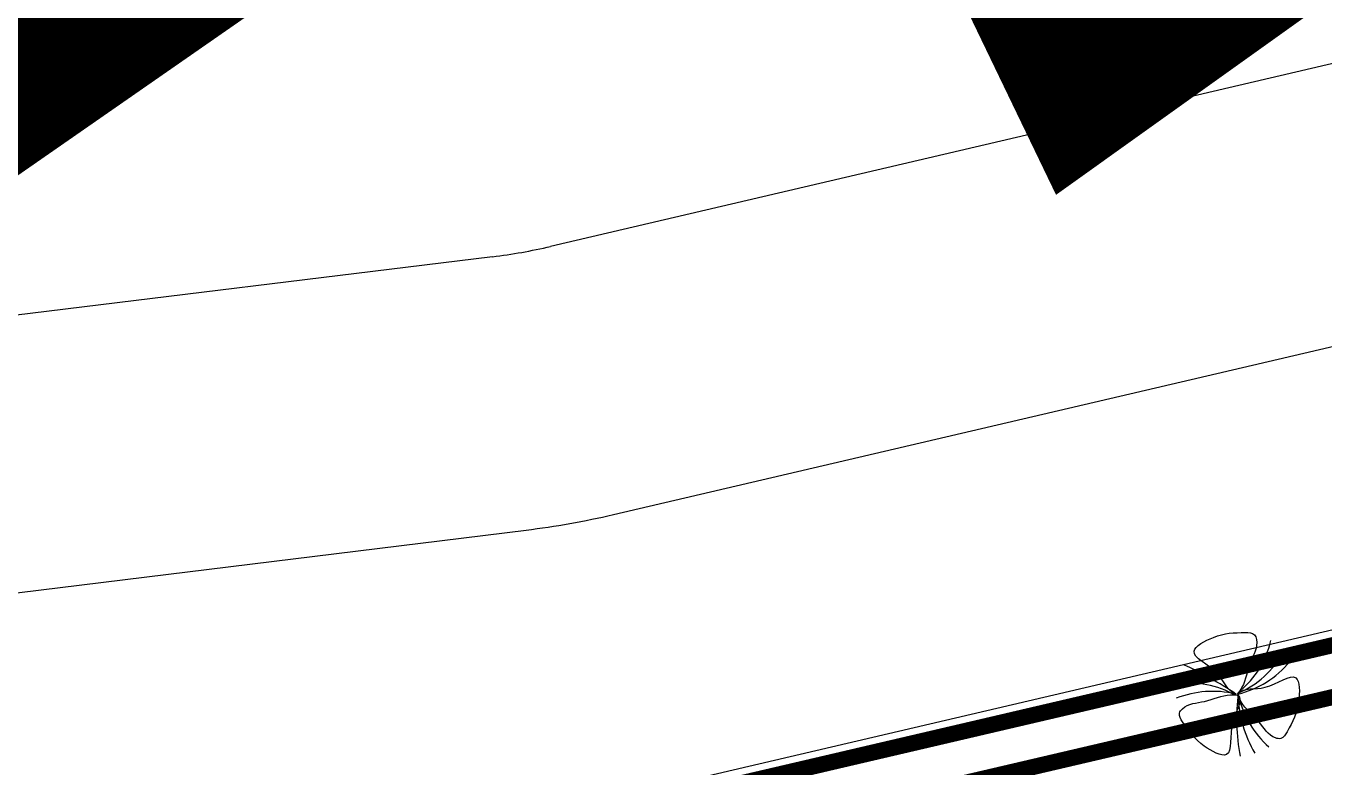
# Model space of a CAD drawing. Extents: x -809667 to 586099, y 3084146 to 3634412.
# Drawn here: x 381268.15 to 381282.28, y 3087144.59 to 3087152.65 of the extents above; entities that cross this region are included whole.
import ezdxf

# ---------------------------------------------------------------- set-up
doc = ezdxf.new("R2010")
doc.units = 0
doc.header["$LTSCALE"] = 0.5
doc.layers.get('0').update_dxf_attribs({"linetype": 'CONTINUOUS'})
for name, color, linetype in [('WIRE-照明', 1, 'CONTINUOUS'), ('WIRE-通讯', 4, 'CONTINUOUS'), ('文字', 7, 'CONTINUOUS')]:
    doc.layers.add(name, color=color, linetype=linetype)

# ---------------------------------------------------------------- blocks, each defined once
blk = doc.blocks.new('白玉兰')
at = {"color": 0}
for centre, radius, start, end in [((-1261, 1665), 2054, 309.3934, 347.1655), ((-713, 1844), 1941, 291.8214, 332.6346), ((-4729, -6984), 8429, 56.1879, 65.279), ((-478, 2077), 2115, 283.2993, 320.8528), ((-559, -2135), 2214, 76.7033, 111.4018), ((-1148, -2037), 2310, 61.625, 95.1491), ((4371, -556), 4392, 172.1708, 190.6677), ((2827, 107), 2821, 182.2544, 209.8868), ((2146, 475), 2185, 193.3063, 228.4107)]:
    blk.add_arc(centre, radius, start, end, dxfattribs=at)
for points in [[(-33, 16), (-233, 73), (-342, 562), (-1254, 922), (-425, 1375), (-33, 1392), (376, 1386), (477, 1091), (236, 716), (185, 277), (29, 67), (-7, 18)], [(8, 31), (155, 177), (635, 34), (1395, 653), (1385, -291), (1209, -641), (1004, -995), (697, -939), (487, -546), (129, -287), (22, -49), (-3, 7)], [(36, -22), (99, -220), (-250, -580), (-51, -1540), (-885, -1095), (-1114, -777), (-1334, -432), (-1142, -186), (-697, -181), (-301, 17), (-41, 2), (21, -1)]]:
    blk.add_open_spline(points, degree=3, knots=[0, 0, 0, 0, 621.989778, 1340.944545, 1869.007736, 2592.427455, 2798.699245, 2915.827596, 3435.261502, 4029.77129, 4212.300518, 4212.300518, 4212.300518, 4212.300518], dxfattribs=at)
blk = doc.blocks.new('123123')
at = {"layer": '文字', "color": 8}
for p, q in [((382012.23, 3087207.525), (381990.974, 3087202.557)), ((381990.341, 3087202.444), (381955.421, 3087198.151))]:
    blk.add_line(p, q, dxfattribs=at)
at = {"layer": '文字', "color": 8, "const_width": 1.5, "flags": 128}
blk.add_lwpolyline([(381931.792, 3087180.434), (381980.343, 3087185.968), (382108.649, 3087200.591), (382071.027, 3087247.753), (382065.011, 3087260.047), (382064.426, 3087258.545), (382064.739, 3087256.728), (382063.681, 3087253.595), (382061.204, 3087250.266), (381996.763, 3087204.245), (381993.858, 3087210.271), (381983.223, 3087202.884), (381974.113, 3087203.403), (381944.343, 3087198.423)], dxfattribs=at)
at = {"layer": '文字', "color": 8, "flags": 128}
for points in [[(382031.005, 3087208.833), (381991.657, 3087199.636, -0.026829), (381990.707, 3087199.467), (381951.993, 3087194.707)], [(382025.852, 3087204.548), (381992.34, 3087196.714, -0.026829), (381991.073, 3087196.489), (381952.359, 3087191.73)]]:
    blk.add_lwpolyline(points, format="xyb", dxfattribs=at)
at = {"layer": '文字', "color": 8}
blk.add_arc((381989.609, 3087208.399), 6, 277.0089, 283.1561, dxfattribs=at)
at = {"layer": '文字', "color": 8, "xscale": 0.0004880798049271107, "yscale": 0.0004880798049271107, "zscale": 0.04880798235096967}
blk.add_blockref('白玉兰', (381998.45, 3087197.678), dxfattribs=at)

msp = doc.modelspace()

# ---------------------------------------------------------------- linework, layer by layer
at = {"layer": 'WIRE-照明', "linetype": 'Continuous', "const_width": 0.175}
msp.add_lwpolyline([(381274.687, 3087143.561), (381288.445, 3087146.77)], dxfattribs=at)
at = {"layer": 'WIRE-通讯', "linetype": 'Continuous', "const_width": 0.175}
msp.add_lwpolyline([(381274.562, 3087144.096), (381306.2, 3087151.477)], dxfattribs=at)

# ---------------------------------------------------------------- block references
at = {"layer": '文字'}
msp.add_blockref('123123', (-717.11, -52.3), dxfattribs=at)

doc.saveas('drawing.dxf')
